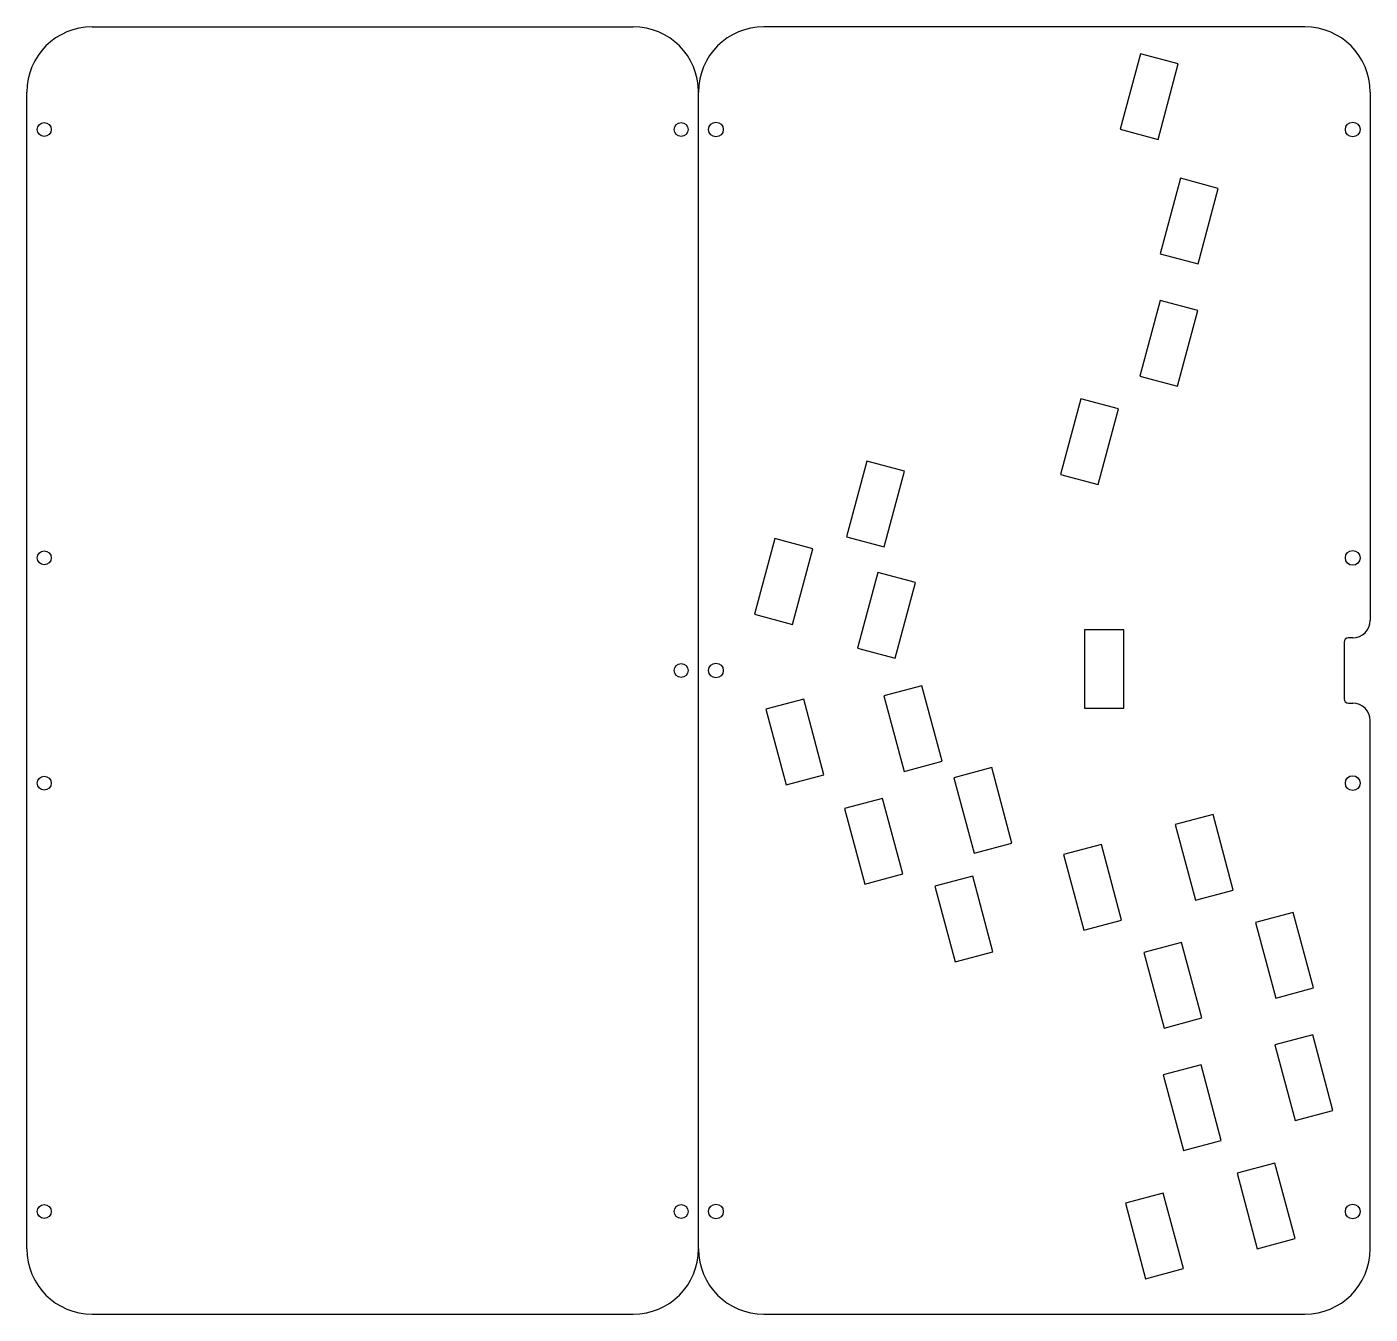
# Model space of a CAD drawing. Header units: inches. Extents: x 0 to 309, y 0 to 296.
import ezdxf

# ---------------------------------------------------------------- set-up
doc = ezdxf.new("R2010")
doc.units = ezdxf.units.IN
doc.header["$MEASUREMENT"] = 0

msp = doc.modelspace()

# ---------------------------------------------------------------- linework, layer by layer
at = {"color": 1}
for p, q in [((15, 296), (139.4, 296)), ((293.8, 296), (169.4, 296)), ((256, 289.83), (251.34, 272.45)), ((264.7, 287.5), (256, 289.83)), ((260.04, 270.12), (264.7, 287.5)), ((0, 15), (0, 281)), ((154.4, 15), (154.4, 281)), ((308.8, 281), (308.8, 159.5)), ((251.34, 272.45), (260.04, 270.12)), ((265.21, 261.2), (260.55, 243.81)), ((273.9, 258.87), (265.21, 261.2)), ((269.24, 241.48), (273.9, 258.87)), ((260.55, 243.81), (269.24, 241.48)), ((260.5, 233.1), (255.84, 215.71)), ((269.2, 230.77), (260.5, 233.1)), ((264.54, 213.38), (269.2, 230.77)), ((255.84, 215.71), (264.54, 213.38)), ((242.26, 210.48), (237.6, 193.09)), ((250.96, 208.15), (242.26, 210.48)), ((246.3, 190.76), (250.96, 208.15)), ((193.07, 196.15), (188.41, 178.77)), ((201.77, 193.82), (193.07, 196.15)), ((197.11, 176.44), (201.77, 193.82)), ((237.6, 193.09), (246.3, 190.76)), ((171.97, 178.32), (167.31, 160.93)), ((180.66, 175.99), (171.97, 178.32)), ((188.41, 178.77), (197.11, 176.44)), ((176, 158.6), (180.66, 175.99)), ((195.6, 170.54), (190.94, 153.15)), ((204.29, 168.21), (195.6, 170.54)), ((199.63, 150.82), (204.29, 168.21)), ((167.31, 160.93), (176, 158.6)), ((252.17, 157.37), (243.17, 157.37)), ((243.17, 157.37), (243.17, 139.37)), ((252.17, 139.37), (252.17, 157.37)), ((302.8, 154.5), (302.8, 141.5)), ((304.8, 155.5), (303.8, 155.5)), ((303.8, 155.5), (303.8, 155.5)), ((190.94, 153.15), (199.63, 150.82)), ((205.72, 144.51), (197.03, 142.18)), ((197.03, 142.18), (201.69, 124.79)), ((210.38, 127.12), (205.72, 144.51)), ((178.58, 141.42), (169.89, 139.09)), ((169.89, 139.09), (174.55, 121.71)), ((183.24, 124.04), (178.58, 141.42)), ((243.17, 139.37), (252.17, 139.37)), ((303.8, 140.5), (304.8, 140.5)), ((303.8, 140.5), (303.8, 140.5)), ((308.8, 15), (308.8, 136.5)), ((201.69, 124.79), (210.38, 127.12)), ((174.55, 121.71), (183.24, 124.04)), ((221.8, 125.67), (213.11, 123.35)), ((226.46, 108.29), (221.8, 125.67)), ((213.11, 123.35), (217.77, 105.96)), ((196.68, 118.6), (187.99, 116.27)), ((201.34, 101.22), (196.68, 118.6)), ((187.99, 116.27), (192.64, 98.89)), ((272.68, 114.9), (263.99, 112.57)), ((277.34, 97.51), (272.68, 114.9)), ((263.99, 112.57), (268.65, 95.18)), ((217.77, 105.96), (226.46, 108.29)), ((247.02, 108), (238.32, 105.67)), ((238.32, 105.67), (242.98, 88.28)), ((251.68, 90.61), (247.02, 108)), ((192.64, 98.89), (201.34, 101.22)), ((217.43, 100.71), (208.74, 98.38)), ((222.09, 83.32), (217.43, 100.71)), ((208.74, 98.38), (213.4, 80.99)), ((268.65, 95.18), (277.34, 97.51)), ((242.98, 88.28), (251.68, 90.61)), ((291.14, 92.39), (282.44, 90.06)), ((282.44, 90.06), (287.1, 72.67)), ((295.79, 75), (291.14, 92.39)), ((265.47, 85.49), (256.77, 83.16)), ((270.13, 68.1), (265.47, 85.49)), ((213.4, 80.99), (222.09, 83.32)), ((256.77, 83.16), (261.43, 65.77)), ((287.1, 72.67), (295.79, 75)), ((261.43, 65.77), (270.13, 68.1)), ((295.6, 64.23), (286.91, 61.9)), ((286.91, 61.9), (291.57, 44.51)), ((300.26, 46.84), (295.6, 64.23)), ((269.93, 57.33), (261.24, 55)), ((274.59, 39.94), (269.93, 57.33)), ((261.24, 55), (265.9, 37.62)), ((291.57, 44.51), (300.26, 46.84)), ((265.9, 37.62), (274.59, 39.94)), ((286.9, 34.75), (278.2, 32.42)), ((291.56, 17.36), (286.9, 34.75)), ((278.2, 32.42), (282.86, 15.03)), ((261.23, 27.85), (252.54, 25.52)), ((265.89, 10.46), (261.23, 27.85)), ((252.54, 25.52), (257.19, 8.14)), ((282.86, 15.03), (291.56, 17.36)), ((257.19, 8.14), (265.89, 10.46)), ((15, 0), (139.4, 0)), ((169.4, 0), (293.8, 0))]:
    msp.add_line(p, q, dxfattribs=at)
for centre, radius in [((4, 272.4), 1.6), ((150.4, 272.4), 1.6), ((158.4, 272.4), 1.7), ((304.8, 272.4), 1.7), ((4, 173.9), 1.6), ((304.8, 173.9), 1.7), ((150.4, 148), 1.6), ((158.4, 148), 1.7), ((4, 122.1), 1.6), ((304.8, 122.1), 1.7), ((4, 23.6), 1.6), ((150.4, 23.6), 1.6), ((158.4, 23.6), 1.7), ((304.8, 23.6), 1.7)]:
    msp.add_circle(centre, radius, dxfattribs=at)
for centre, radius, start, end in [((15, 281), 15, 90, 180), ((139.4, 281), 15, 0, 90), ((169.4, 281), 15, 90, 180), ((293.8, 281), 15, 360, 90), ((304.8, 159.5), 4, 270, 360), ((303.8, 154.5), 1, 90, 180), ((303.8, 141.5), 1, 180, 270), ((304.8, 136.5), 4, 0, 90), ((15, 15), 15, 180, 270), ((139.4, 15), 15, 270, 0), ((169.4, 15), 15, 180, 270), ((293.8, 15), 15, 270, 0)]:
    msp.add_arc(centre, radius, start, end, dxfattribs=at)

doc.saveas('drawing.dxf')
